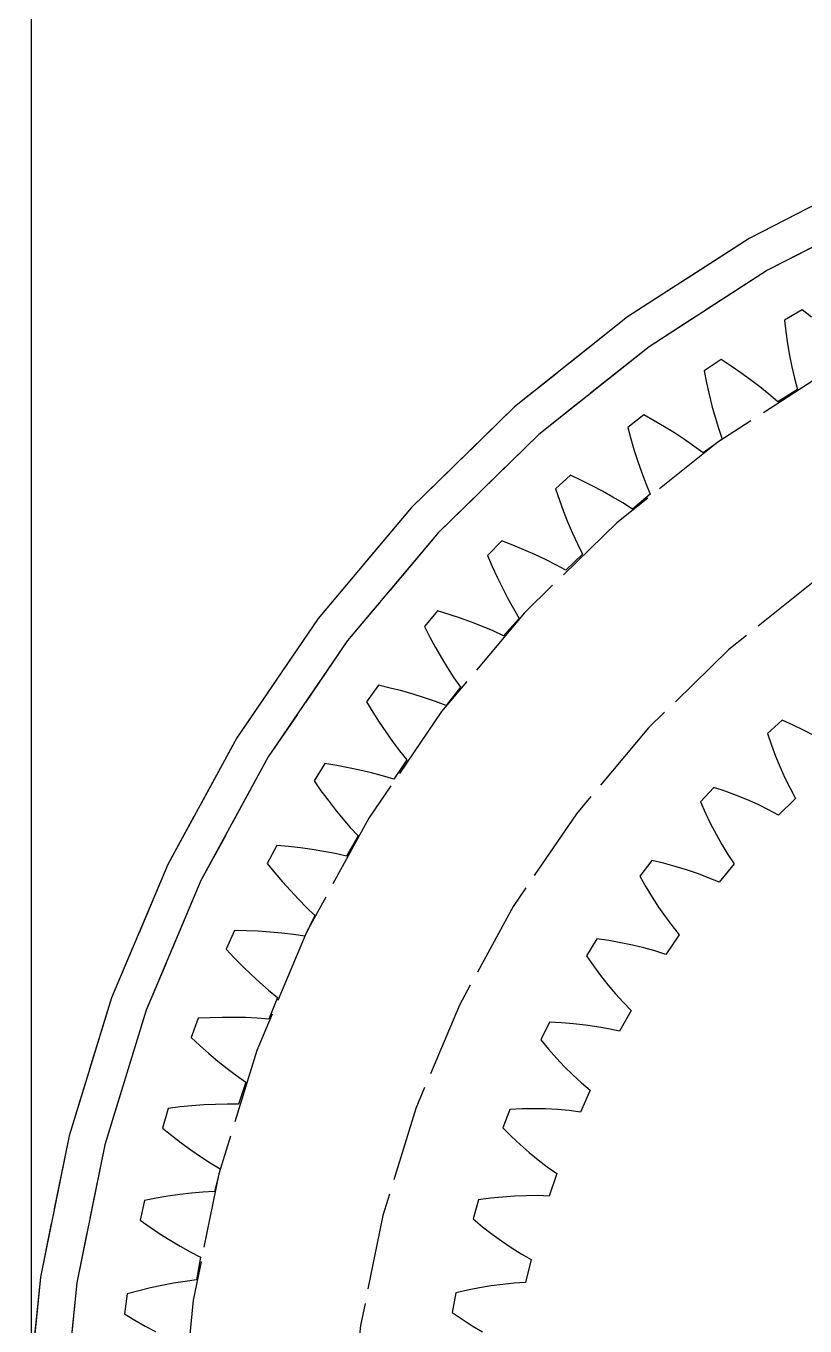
# Model space of a CAD drawing. Header units: millimetres. Extents: x -9 to 221, y -53 to 198.
# Drawn here: x 0.66 to 13.89, y 150.54 to 172.64 of the extents above; entities that cross this region are included whole.
import ezdxf

# ---------------------------------------------------------------- set-up
doc = ezdxf.new("R2010")
doc.units = ezdxf.units.MM
doc.linetypes.add('DASHED', pattern=[1.524, 1.27, -0.254])
doc.layers.add('HIDDEN', color=8, linetype='DASHED')
doc.layers.add('VISIBLE', color=7, linetype='CONTINUOUS')

msp = doc.modelspace()

# ---------------------------------------------------------------- linework, layer by layer
at = {"layer": 'HIDDEN'}
for points in [[(0.75, 83.6), (0.75, 189.1)], [(15.12206, 170.14583), (12.9375, 169.02588), (10.87531, 167.69397), (8.95599, 166.16336), (7.1986, 164.44925), (5.62061, 162.56868), (4.23771, 160.54034), (3.06364, 158.38439), (2.11007, 156.12225), (1.38647, 153.7764), (0.90004, 151.37017), (0.65561, 148.92745), (0.65561, 146.47255), (0.90004, 144.02983), (1.38647, 141.6236), (2.11007, 139.27775), (3.06364, 137.01561), (4.23771, 134.85966), (5.62061, 132.83132), (7.1986, 130.95075), (8.95599, 129.23664), (10.87531, 127.70603), (12.9375, 126.37412), (15.12206, 125.25417)], [(15.37911, 169.57614), (13.25, 168.48461), (11.24015, 167.18651), (9.36954, 165.69475), (7.65676, 164.02415), (6.11882, 162.19131), (4.77102, 160.21444), (3.62675, 158.11321), (2.69738, 155.90848), (1.99215, 153.62218), (1.51806, 151.27701), (1.27983, 148.8963), (1.27983, 146.5037), (1.51806, 144.12299), (1.99215, 141.77782), (2.69738, 139.49152), (3.62675, 137.28679), (4.77102, 135.18556), (6.11882, 133.20869), (7.65676, 131.37585), (9.36954, 129.70525), (11.24015, 128.21349), (13.25, 126.91539), (15.37911, 125.82386)], [(15.37911, 169.57614), (13.25, 168.48461), (11.24015, 167.18651), (9.36954, 165.69475), (7.65676, 164.02415), (6.11882, 162.19131), (4.77102, 160.21444), (3.62675, 158.11321), (2.69738, 155.90848), (1.99215, 153.62218), (1.51806, 151.27701), (1.27983, 148.8963), (1.27983, 146.5037), (1.51806, 144.12299), (1.99215, 141.77782), (2.69738, 139.49152), (3.62675, 137.28679), (4.77102, 135.18556), (6.11882, 133.20869), (7.65676, 131.37585), (9.36954, 129.70525), (11.24015, 128.21349), (13.25, 126.91539), (15.37911, 125.82386)], [(15.37911, 169.57614), (13.25, 168.48461), (11.24015, 167.18651), (9.36954, 165.69475), (7.65676, 164.02415), (6.11882, 162.19131), (4.77102, 160.21444), (3.62675, 158.11321), (2.69738, 155.90848), (1.99215, 153.62218), (1.51806, 151.27701), (1.27983, 148.8963), (1.27983, 146.5037), (1.51806, 144.12299), (1.99215, 141.77782), (2.69738, 139.49152), (3.62675, 137.28679), (4.77102, 135.18556), (6.11882, 133.20869), (7.65676, 131.37585), (9.36954, 129.70525), (11.24015, 128.21349), (13.25, 126.91539), (15.37911, 125.82386)], [(13.8377, 167.81281), (13.53795, 167.63975)], [(13.8377, 167.81281), (13.53795, 167.63975)], [(14.00044, 167.68941), (13.8377, 167.81281)], [(14.00044, 167.68941), (13.8377, 167.81281)], [(13.53795, 167.63975), (13.56344, 167.4371)], [(13.53795, 167.63975), (13.56344, 167.4371)], [(13.56344, 167.4371), (13.59332, 167.23674)], [(13.56344, 167.4371), (13.59332, 167.23674)], [(13.59332, 167.23674), (13.62772, 167.0388)], [(13.59332, 167.23674), (13.62772, 167.0388)], [(13.62772, 167.0388), (13.66682, 166.84342)], [(13.62772, 167.0388), (13.66682, 166.84342)], [(12.4625, 166.96773), (12.17556, 166.77418)], [(12.4625, 166.96773), (12.17556, 166.77418)], [(12.63346, 166.85598), (12.4625, 166.96773)], [(12.63346, 166.85598), (12.4625, 166.96773)], [(12.80044, 166.7413), (12.63346, 166.85598)], [(12.80044, 166.7413), (12.63346, 166.85598)], [(13.66682, 166.84342), (13.71083, 166.6508)], [(13.66682, 166.84342), (13.71083, 166.6508)], [(14.25, 166.75256), (12.40764, 165.56264), (10.69291, 164.19519), (9.12286, 162.6638), (7.71308, 160.9837), (6.4776, 159.17157), (5.42868, 157.24544), (4.57676, 155.22444), (3.9303, 153.12866), (3.49572, 150.97893), (3.27735, 148.79661), (3.27735, 146.60339), (3.49572, 144.42107), (3.9303, 142.27134), (4.57676, 140.17556), (5.42868, 138.15456), (6.4776, 136.22843), (7.71308, 134.4163), (9.12286, 132.7362), (10.69291, 131.20481), (12.40764, 129.83736), (14.25, 128.64744)], [(14.25, 166.75256), (12.40764, 165.56264), (10.69291, 164.19519), (9.12286, 162.6638), (7.71308, 160.9837), (6.4776, 159.17157), (5.42868, 157.24544), (4.57676, 155.22444), (3.9303, 153.12866), (3.49572, 150.97893), (3.27735, 148.79661), (3.27735, 146.60339), (3.49572, 144.42107), (3.9303, 142.27134), (4.57676, 140.17556), (5.42868, 138.15456), (6.4776, 136.22843), (7.71308, 134.4163), (9.12286, 132.7362), (10.69291, 131.20481), (12.40764, 129.83736), (14.25, 128.64744)], [(12.17556, 166.77418), (12.21512, 166.57381)], [(12.17556, 166.77418), (12.21512, 166.57381)], [(12.96328, 166.62361), (12.80044, 166.7413)], [(12.96328, 166.62361), (12.80044, 166.7413)], [(13.12174, 166.50282), (12.96328, 166.62361)], [(13.12174, 166.50282), (12.96328, 166.62361)], [(13.71083, 166.6508), (13.76005, 166.46116)], [(13.71083, 166.6508), (13.76005, 166.46116)], [(12.21512, 166.57381), (12.2589, 166.37602)], [(12.21512, 166.57381), (12.2589, 166.37602)], [(12.2589, 166.37602), (12.30703, 166.18096)], [(12.2589, 166.37602), (12.30703, 166.18096)], [(13.27558, 166.37882), (13.12174, 166.50282)], [(13.27558, 166.37882), (13.12174, 166.50282)], [(13.42445, 166.25145), (13.27558, 166.37882)], [(13.42445, 166.25145), (13.27558, 166.37882)], [(13.76005, 166.46116), (13.42445, 166.25145)], [(13.76005, 166.46116), (13.42445, 166.25145)], [(12.30703, 166.18096), (12.35966, 165.98878)], [(12.30703, 166.18096), (12.35966, 165.98878)], [(11.1496, 166.02878), (10.87686, 165.81569)], [(11.1496, 166.02878), (10.87686, 165.81569)], [(11.32794, 165.92924), (11.1496, 166.02878)], [(11.32794, 165.92924), (11.1496, 166.02878)], [(12.35966, 165.98878), (12.417, 165.7997)], [(12.35966, 165.98878), (12.417, 165.7997)], [(10.87686, 165.81569), (10.9303, 165.61857)], [(10.87686, 165.81569), (10.9303, 165.61857)], [(11.50252, 165.82648), (11.32794, 165.92924)], [(11.50252, 165.82648), (11.32794, 165.92924)], [(11.67316, 165.72043), (11.50252, 165.82648)], [(11.67316, 165.72043), (11.50252, 165.82648)], [(11.83967, 165.61099), (11.67316, 165.72043)], [(11.83967, 165.61099), (11.67316, 165.72043)], [(12.417, 165.7997), (12.47932, 165.61396)], [(12.417, 165.7997), (12.47932, 165.61396)], [(10.9303, 165.61857), (10.98777, 165.42432)], [(10.9303, 165.61857), (10.98777, 165.42432)], [(12.00178, 165.49803), (11.83967, 165.61099)], [(12.00178, 165.49803), (11.83967, 165.61099)], [(12.15917, 165.38135), (12.00178, 165.49803)], [(12.15917, 165.38135), (12.00178, 165.49803)], [(12.47932, 165.61396), (12.15917, 165.38135)], [(12.47932, 165.61396), (12.15917, 165.38135)], [(10.98777, 165.42432), (11.04939, 165.23308)], [(10.98777, 165.42432), (11.04939, 165.23308)], [(11.04939, 165.23308), (11.11529, 165.04505)], [(11.04939, 165.23308), (11.11529, 165.04505)], [(9.90539, 165.00054), (9.64818, 164.76895)], [(9.90539, 165.00054), (9.64818, 164.76895)], [(10.09024, 164.91368), (9.90539, 165.00054)], [(10.09024, 164.91368), (9.90539, 165.00054)], [(10.27157, 164.82335), (10.09024, 164.91368)], [(10.27157, 164.82335), (10.09024, 164.91368)], [(11.11529, 165.04505), (11.18569, 164.86043)], [(11.11529, 165.04505), (11.18569, 164.86043)], [(11.18569, 164.86043), (11.26082, 164.67948)], [(11.18569, 164.86043), (11.26082, 164.67948)], [(9.64818, 164.76895), (9.71525, 164.57603)], [(9.64818, 164.76895), (9.71525, 164.57603)], [(10.44919, 164.72946), (10.27157, 164.82335)], [(10.44919, 164.72946), (10.27157, 164.82335)], [(10.62293, 164.6319), (10.44919, 164.72946)], [(10.62293, 164.6319), (10.44919, 164.72946)], [(10.79252, 164.53052), (10.62293, 164.6319)], [(10.79252, 164.53052), (10.62293, 164.6319)], [(11.26082, 164.67948), (10.95767, 164.42511)], [(11.26082, 164.67948), (10.95767, 164.42511)], [(9.71525, 164.57603), (9.78613, 164.38626)], [(9.71525, 164.57603), (9.78613, 164.38626)], [(9.78613, 164.38626), (9.86093, 164.19979)], [(9.78613, 164.38626), (9.86093, 164.19979)], [(10.95767, 164.42511), (10.79252, 164.53052)], [(10.95767, 164.42511), (10.79252, 164.53052)], [(9.86093, 164.19979), (9.9398, 164.01681)], [(9.86093, 164.19979), (9.9398, 164.01681)], [(9.9398, 164.01681), (10.02289, 163.83755)], [(9.9398, 164.01681), (10.02289, 163.83755)], [(8.73595, 163.88801), (8.49552, 163.63904)], [(8.73595, 163.88801), (8.49552, 163.63904)], [(8.92641, 163.81425), (8.73595, 163.88801)], [(8.92641, 163.81425), (8.73595, 163.88801)], [(9.11359, 163.73679), (8.92641, 163.81425)], [(9.11359, 163.73679), (8.92641, 163.81425)], [(9.29733, 163.65553), (9.11359, 163.73679)], [(9.29733, 163.65553), (9.11359, 163.73679)], [(10.02289, 163.83755), (10.11047, 163.66228)], [(10.02289, 163.83755), (10.11047, 163.66228)], [(8.49552, 163.63904), (8.57588, 163.45127)], [(8.49552, 163.63904), (8.57588, 163.45127)], [(9.47745, 163.57033), (9.29733, 163.65553)], [(9.47745, 163.57033), (9.29733, 163.65553)], [(9.6537, 163.48102), (9.47745, 163.57033)], [(9.6537, 163.48102), (9.47745, 163.57033)], [(10.11047, 163.66228), (9.8258, 163.38739)], [(10.11047, 163.66228), (9.8258, 163.38739)], [(8.57588, 163.45127), (8.65982, 163.26691)], [(8.57588, 163.45127), (8.65982, 163.26691)], [(9.8258, 163.38739), (9.6537, 163.48102)], [(9.8258, 163.38739), (9.6537, 163.48102)], [(14.0859, 163.22831), (12.59526, 162.03957), (11.23038, 160.7083), (10.00484, 159.24776), (8.93081, 157.67245), (8.01897, 155.99803), (7.27838, 154.24114), (6.7164, 152.41924), (6.33861, 150.55043), (6.14877, 148.6533), (6.14877, 146.7467), (6.33861, 144.84957), (6.7164, 142.98076), (7.27838, 141.15886), (8.01897, 139.40197), (8.93081, 137.72755), (10.00484, 136.15224), (11.23038, 134.6917), (12.59526, 133.36043), (14.0859, 132.17169)], [(14.0859, 163.22831), (12.59526, 162.03957), (11.23038, 160.7083), (10.00484, 159.24776), (8.93081, 157.67245), (8.01897, 155.99803), (7.27838, 154.24114), (6.7164, 152.41924), (6.33861, 150.55043), (6.14877, 148.6533), (6.14877, 146.7467), (6.33861, 144.84957), (6.7164, 142.98076), (7.27838, 141.15886), (8.01897, 139.40197), (8.93081, 137.72755), (10.00484, 136.15224), (11.23038, 134.6917), (12.59526, 133.36043), (14.0859, 132.17169)], [(8.65982, 163.26691), (8.74745, 163.08611)], [(8.65982, 163.26691), (8.74745, 163.08611)], [(8.74745, 163.08611), (8.83889, 162.90908)], [(8.74745, 163.08611), (8.83889, 162.90908)], [(8.83889, 162.90908), (8.93429, 162.73605)], [(8.83889, 162.90908), (8.93429, 162.73605)], [(7.64696, 162.69662), (7.42448, 162.43148)], [(7.64696, 162.69662), (7.42448, 162.43148)], [(7.8421, 162.63632), (7.64696, 162.69662)], [(7.8421, 162.63632), (7.64696, 162.69662)], [(8.03422, 162.57211), (7.8421, 162.63632)], [(8.03422, 162.57211), (7.8421, 162.63632)], [(8.93429, 162.73605), (9.03387, 162.56732)], [(8.93429, 162.73605), (9.03387, 162.56732)], [(7.42448, 162.43148), (7.51774, 162.24977)], [(7.42448, 162.43148), (7.51774, 162.24977)], [(8.22319, 162.50386), (8.03422, 162.57211)], [(8.22319, 162.50386), (8.03422, 162.57211)], [(8.40881, 162.43143), (8.22319, 162.50386)], [(8.40881, 162.43143), (8.22319, 162.50386)], [(8.59087, 162.35464), (8.40881, 162.43143)], [(8.59087, 162.35464), (8.40881, 162.43143)], [(9.03387, 162.56732), (8.76908, 162.27324)], [(9.03387, 162.56732), (8.76908, 162.27324)], [(7.51774, 162.24977), (7.61434, 162.07171)], [(7.51774, 162.24977), (7.61434, 162.07171)], [(8.76908, 162.27324), (8.59087, 162.35464)], [(8.76908, 162.27324), (8.59087, 162.35464)], [(7.61434, 162.07171), (7.71437, 161.89747)], [(7.61434, 162.07171), (7.71437, 161.89747)], [(7.71437, 161.89747), (7.81793, 161.72725)], [(7.71437, 161.89747), (7.81793, 161.72725)], [(7.81793, 161.72725), (7.92517, 161.56129)], [(7.81793, 161.72725), (7.92517, 161.56129)], [(7.92517, 161.56129), (8.03628, 161.39992)], [(7.92517, 161.56129), (8.03628, 161.39992)], [(6.64373, 161.43216), (6.44029, 161.15215)], [(6.64373, 161.43216), (6.44029, 161.15215)], [(6.84259, 161.38563), (6.64373, 161.43216)], [(6.84259, 161.38563), (6.64373, 161.43216)], [(7.03874, 161.33497), (6.84259, 161.38563)], [(7.03874, 161.33497), (6.84259, 161.38563)], [(7.232, 161.28007), (7.03874, 161.33497)], [(7.232, 161.28007), (7.03874, 161.33497)], [(8.03628, 161.39992), (7.79265, 161.08809)], [(8.03628, 161.39992), (7.79265, 161.08809)], [(6.44029, 161.15215), (6.546, 160.97739)], [(6.44029, 161.15215), (6.546, 160.97739)], [(7.42222, 161.22076), (7.232, 161.28007)], [(7.42222, 161.22076), (7.232, 161.28007)], [(7.60919, 161.15686), (7.42222, 161.22076)], [(7.60919, 161.15686), (7.42222, 161.22076)], [(7.79265, 161.08809), (7.60919, 161.15686)], [(7.79265, 161.08809), (7.60919, 161.15686)], [(6.546, 160.97739), (6.65478, 160.8065)], [(6.546, 160.97739), (6.65478, 160.8065)], [(6.65478, 160.8065), (6.76672, 160.63966)], [(6.65478, 160.8065), (6.76672, 160.63966)], [(6.76672, 160.63966), (6.88191, 160.47708)], [(6.76672, 160.63966), (6.88191, 160.47708)], [(13.5008, 160.83762), (13.25251, 160.61126)], [(13.5008, 160.83762), (13.25251, 160.61126)], [(13.68876, 160.75389), (13.5008, 160.83762)], [(13.68876, 160.75389), (13.5008, 160.83762)], [(13.8722, 160.66565), (13.68876, 160.75389)], [(13.8722, 160.66565), (13.68876, 160.75389)], [(14.05085, 160.57276), (13.8722, 160.66565)], [(14.05085, 160.57276), (13.8722, 160.66565)], [(6.88191, 160.47708), (7.00046, 160.31901)], [(6.88191, 160.47708), (7.00046, 160.31901)], [(13.25251, 160.61126), (13.31853, 160.41638)], [(13.25251, 160.61126), (13.31853, 160.41638)], [(13.31853, 160.41638), (13.38946, 160.22558)], [(13.31853, 160.41638), (13.38946, 160.22558)], [(7.00046, 160.31901), (7.12256, 160.16578)], [(7.00046, 160.31901), (7.12256, 160.16578)], [(13.38946, 160.22558), (13.46548, 160.03912)], [(13.38946, 160.22558), (13.46548, 160.03912)], [(5.73114, 160.1008), (5.54773, 159.80728)], [(5.73114, 160.1008), (5.54773, 159.80728)], [(5.93277, 160.06825), (5.73114, 160.1008)], [(5.93277, 160.06825), (5.73114, 160.1008)], [(6.13197, 160.0314), (5.93277, 160.06825)], [(6.13197, 160.0314), (5.93277, 160.06825)], [(6.3286, 159.99011), (6.13197, 160.0314)], [(6.3286, 159.99011), (6.13197, 160.0314)], [(6.52249, 159.94422), (6.3286, 159.99011)], [(6.52249, 159.94422), (6.3286, 159.99011)], [(7.12256, 160.16578), (6.90127, 159.83771)], [(7.12256, 160.16578), (6.90127, 159.83771)], [(13.46548, 160.03912), (13.54679, 159.85732)], [(13.46548, 160.03912), (13.54679, 159.85732)], [(5.54773, 159.80728), (5.66537, 159.64032)], [(5.54773, 159.80728), (5.66537, 159.64032)], [(6.71346, 159.89352), (6.52249, 159.94422)], [(6.71346, 159.89352), (6.52249, 159.94422)], [(6.90127, 159.83771), (6.71346, 159.89352)], [(6.90127, 159.83771), (6.71346, 159.89352)], [(13.54679, 159.85732), (13.63371, 159.68058)], [(13.54679, 159.85732), (13.63371, 159.68058)], [(5.66537, 159.64032), (5.78582, 159.47744)], [(5.66537, 159.64032), (5.78582, 159.47744)], [(12.33874, 159.69749), (12.11238, 159.4492)], [(12.33874, 159.69749), (12.11238, 159.4492)], [(12.53362, 159.63147), (12.33874, 159.69749)], [(12.53362, 159.63147), (12.33874, 159.69749)], [(12.72442, 159.56054), (12.53362, 159.63147)], [(12.72442, 159.56054), (12.53362, 159.63147)], [(12.91088, 159.48452), (12.72442, 159.56054)], [(12.91088, 159.48452), (12.72442, 159.56054)], [(13.63371, 159.68058), (13.7267, 159.50947)], [(13.63371, 159.68058), (13.7267, 159.50947)], [(5.78582, 159.47744), (5.90912, 159.31881)], [(5.78582, 159.47744), (5.90912, 159.31881)], [(5.90912, 159.31881), (6.03537, 159.16466)], [(5.90912, 159.31881), (6.03537, 159.16466)], [(12.11238, 159.4492), (12.19611, 159.26124)], [(12.11238, 159.4492), (12.19611, 159.26124)], [(13.09268, 159.40321), (12.91088, 159.48452)], [(13.09268, 159.40321), (12.91088, 159.48452)], [(13.26942, 159.31629), (13.09268, 159.40321)], [(13.26942, 159.31629), (13.09268, 159.40321)], [(13.44053, 159.2233), (13.26942, 159.31629)], [(13.44053, 159.2233), (13.26942, 159.31629)], [(13.7267, 159.50947), (13.44053, 159.2233)], [(13.7267, 159.50947), (13.44053, 159.2233)], [(6.03537, 159.16466), (6.16466, 159.01525)], [(6.03537, 159.16466), (6.16466, 159.01525)], [(12.19611, 159.26124), (12.28435, 159.0778)], [(12.19611, 159.26124), (12.28435, 159.0778)], [(6.29714, 158.87091), (6.09928, 158.5282)], [(6.29714, 158.87091), (6.09928, 158.5282)], [(6.16466, 159.01525), (6.29714, 158.87091)], [(6.16466, 159.01525), (6.29714, 158.87091)], [(12.28435, 159.0778), (12.37724, 158.89915)], [(12.28435, 159.0778), (12.37724, 158.89915)], [(12.37724, 158.89915), (12.47497, 158.72562)], [(12.37724, 158.89915), (12.47497, 158.72562)], [(4.91365, 158.70903), (4.75116, 158.40343)], [(4.91365, 158.70903), (4.75116, 158.40343)], [(5.11706, 158.69062), (4.91365, 158.70903)], [(5.11706, 158.69062), (4.91365, 158.70903)], [(5.31835, 158.66776), (5.11706, 158.69062)], [(5.31835, 158.66776), (5.11706, 158.69062)], [(5.51737, 158.64028), (5.31835, 158.66776)], [(5.51737, 158.64028), (5.31835, 158.66776)], [(5.714, 158.60803), (5.51737, 158.64028)], [(5.714, 158.60803), (5.51737, 158.64028)], [(12.47497, 158.72562), (12.57783, 158.55766)], [(12.47497, 158.72562), (12.57783, 158.55766)], [(5.90804, 158.57077), (5.714, 158.60803)], [(5.90804, 158.57077), (5.714, 158.60803)], [(6.09928, 158.5282), (5.90804, 158.57077)], [(6.09928, 158.5282), (5.90804, 158.57077)], [(11.28682, 158.45501), (11.08435, 158.18689)], [(11.28682, 158.45501), (11.08435, 158.18689)], [(11.48697, 158.40725), (11.28682, 158.45501)], [(11.48697, 158.40725), (11.28682, 158.45501)], [(12.57783, 158.55766), (12.68622, 158.39586)], [(12.57783, 158.55766), (12.68622, 158.39586)], [(4.75116, 158.40343), (4.88017, 158.24508)], [(4.75116, 158.40343), (4.88017, 158.24508)], [(4.88017, 158.24508), (5.01168, 158.091)], [(4.88017, 158.24508), (5.01168, 158.091)], [(11.6835, 158.35423), (11.48697, 158.40725)], [(11.6835, 158.35423), (11.48697, 158.40725)], [(11.87618, 158.29574), (11.6835, 158.35423)], [(11.87618, 158.29574), (11.6835, 158.35423)], [(12.06471, 158.23155), (11.87618, 158.29574)], [(12.06471, 158.23155), (11.87618, 158.29574)], [(12.24871, 158.16131), (12.06471, 158.23155)], [(12.24871, 158.16131), (12.06471, 158.23155)], [(12.68622, 158.39586), (12.42767, 158.0845)], [(12.68622, 158.39586), (12.42767, 158.0845)], [(5.01168, 158.091), (5.14575, 157.94136)], [(5.01168, 158.091), (5.14575, 157.94136)], [(11.08435, 158.18689), (11.18505, 158.00746)], [(11.08435, 158.18689), (11.18505, 158.00746)], [(11.18505, 158.00746), (11.28984, 157.83294)], [(11.18505, 158.00746), (11.28984, 157.83294)], [(12.42767, 158.0845), (12.24871, 158.16131)], [(12.42767, 158.0845), (12.24871, 158.16131)], [(5.14575, 157.94136), (5.28244, 157.79639)], [(5.14575, 157.94136), (5.28244, 157.79639)], [(5.28244, 157.79639), (5.42184, 157.65636)], [(5.28244, 157.79639), (5.42184, 157.65636)], [(11.28984, 157.83294), (11.39882, 157.66362)], [(11.28984, 157.83294), (11.39882, 157.66362)], [(5.42184, 157.65636), (5.56407, 157.52161)], [(5.42184, 157.65636), (5.56407, 157.52161)], [(11.39882, 157.66362), (11.51215, 157.49986)], [(11.39882, 157.66362), (11.51215, 157.49986)], [(5.56407, 157.52161), (5.39059, 157.16594)], [(5.56407, 157.52161), (5.39059, 157.16594)], [(11.51215, 157.49986), (11.63007, 157.3421)], [(11.51215, 157.49986), (11.63007, 157.3421)], [(11.63007, 157.3421), (11.75292, 157.19099)], [(11.63007, 157.3421), (11.75292, 157.19099)], [(4.19524, 157.26362), (4.05446, 156.94743)], [(4.19524, 157.26362), (4.05446, 156.94743)], [(4.39944, 157.25945), (4.19524, 157.26362)], [(4.39944, 157.25945), (4.19524, 157.26362)], [(4.60183, 157.25068), (4.39944, 157.25945)], [(4.60183, 157.25068), (4.39944, 157.25945)], [(4.80228, 157.23716), (4.60183, 157.25068)], [(4.80228, 157.23716), (4.60183, 157.25068)], [(5.00068, 157.2187), (4.80228, 157.23716)], [(5.00068, 157.2187), (4.80228, 157.23716)], [(5.19685, 157.19506), (5.00068, 157.2187)], [(5.19685, 157.19506), (5.00068, 157.2187)], [(5.39059, 157.16594), (5.19685, 157.19506)], [(5.39059, 157.16594), (5.19685, 157.19506)], [(10.35404, 157.12078), (10.17717, 156.83511)], [(10.35404, 157.12078), (10.17717, 156.83511)], [(10.55774, 157.09169), (10.35404, 157.12078)], [(10.55774, 157.09169), (10.35404, 157.12078)], [(11.75292, 157.19099), (11.52421, 156.85711)], [(11.75292, 157.19099), (11.52421, 156.85711)], [(4.05446, 156.94743), (4.1942, 156.79847)], [(4.05446, 156.94743), (4.1942, 156.79847)], [(10.75832, 157.05702), (10.55774, 157.09169)], [(10.75832, 157.05702), (10.55774, 157.09169)], [(10.95557, 157.01656), (10.75832, 157.05702)], [(10.95557, 157.01656), (10.75832, 157.05702)], [(11.14922, 156.97004), (10.95557, 157.01656)], [(11.14922, 156.97004), (10.95557, 157.01656)], [(11.33892, 156.91708), (11.14922, 156.97004)], [(11.33892, 156.91708), (11.14922, 156.97004)], [(11.52421, 156.85711), (11.33892, 156.91708)], [(11.52421, 156.85711), (11.33892, 156.91708)], [(4.1942, 156.79847), (4.33614, 156.65393)], [(4.1942, 156.79847), (4.33614, 156.65393)], [(4.33614, 156.65393), (4.48032, 156.51401)], [(4.33614, 156.65393), (4.48032, 156.51401)], [(10.17717, 156.83511), (10.294, 156.66574)], [(10.17717, 156.83511), (10.294, 156.66574)], [(10.294, 156.66574), (10.41445, 156.50164)], [(10.294, 156.66574), (10.41445, 156.50164)], [(4.48032, 156.51401), (4.62679, 156.37893)], [(4.48032, 156.51401), (4.62679, 156.37893)], [(10.41445, 156.50164), (10.53858, 156.3431)], [(10.41445, 156.50164), (10.53858, 156.3431)], [(4.62679, 156.37893), (4.77562, 156.24896)], [(4.62679, 156.37893), (4.77562, 156.24896)], [(4.77562, 156.24896), (4.9269, 156.12447)], [(4.77562, 156.24896), (4.9269, 156.12447)], [(10.53858, 156.3431), (10.66654, 156.19049)], [(10.53858, 156.3431), (10.66654, 156.19049)], [(4.9269, 156.12447), (4.77866, 155.75755)], [(4.9269, 156.12447), (4.77866, 155.75755)], [(10.66654, 156.19049), (10.79851, 156.04428)], [(10.66654, 156.19049), (10.79851, 156.04428)], [(10.79851, 156.04428), (10.93478, 155.90515)], [(10.79851, 156.04428), (10.93478, 155.90515)], [(3.57941, 155.77161), (3.46103, 155.44637)], [(3.57941, 155.77161), (3.46103, 155.44637)], [(3.7834, 155.7817), (3.57941, 155.77161)], [(3.7834, 155.7817), (3.57941, 155.77161)], [(3.9859, 155.78707), (3.7834, 155.7817)], [(3.9859, 155.78707), (3.7834, 155.7817)], [(4.18682, 155.78756), (3.9859, 155.78707)], [(4.18682, 155.78756), (3.9859, 155.78707)], [(4.38601, 155.78299), (4.18682, 155.78756)], [(4.38601, 155.78299), (4.18682, 155.78756)], [(4.58335, 155.77309), (4.38601, 155.78299)], [(4.58335, 155.77309), (4.38601, 155.78299)], [(4.77866, 155.75755), (4.58335, 155.77309)], [(4.77866, 155.75755), (4.58335, 155.77309)], [(10.93478, 155.90515), (10.73785, 155.55159)], [(10.93478, 155.90515), (10.73785, 155.55159)], [(9.54834, 155.70616), (9.39858, 155.4054)], [(9.54834, 155.70616), (9.39858, 155.4054)], [(9.75385, 155.69599), (9.54834, 155.70616)], [(9.75385, 155.69599), (9.54834, 155.70616)], [(9.95678, 155.67998), (9.75385, 155.69599)], [(9.95678, 155.67998), (9.75385, 155.69599)], [(10.15693, 155.6579), (9.95678, 155.67998)], [(10.15693, 155.6579), (9.95678, 155.67998)], [(10.35404, 155.62944), (10.15693, 155.6579)], [(10.35404, 155.62944), (10.15693, 155.6579)], [(10.54782, 155.59421), (10.35404, 155.62944)], [(10.54782, 155.59421), (10.35404, 155.62944)], [(10.73785, 155.55159), (10.54782, 155.59421)], [(10.73785, 155.55159), (10.54782, 155.59421)], [(3.46103, 155.44637), (3.61081, 155.30753)], [(3.46103, 155.44637), (3.61081, 155.30753)], [(9.39858, 155.4054), (9.53055, 155.24753)], [(9.39858, 155.4054), (9.53055, 155.24753)], [(3.61081, 155.30753), (3.76249, 155.17324)], [(3.61081, 155.30753), (3.76249, 155.17324)], [(3.76249, 155.17324), (3.91608, 155.04372)], [(3.76249, 155.17324), (3.91608, 155.04372)], [(9.53055, 155.24753), (9.66562, 155.09524)], [(9.53055, 155.24753), (9.66562, 155.09524)], [(3.91608, 155.04372), (4.07161, 154.91918)], [(3.91608, 155.04372), (4.07161, 154.91918)], [(4.07161, 154.91918), (4.22914, 154.79992)], [(4.07161, 154.91918), (4.22914, 154.79992)], [(9.66562, 155.09524), (9.80385, 154.94883)], [(9.66562, 155.09524), (9.80385, 154.94883)], [(9.80385, 154.94883), (9.94535, 154.80867)], [(9.80385, 154.94883), (9.94535, 154.80867)], [(4.22914, 154.79992), (4.38875, 154.68628)], [(4.22914, 154.79992), (4.38875, 154.68628)], [(4.38875, 154.68628), (4.26646, 154.30992)], [(4.38875, 154.68628), (4.26646, 154.30992)], [(9.94535, 154.80867), (10.09024, 154.67527)], [(9.94535, 154.80867), (10.09024, 154.67527)], [(10.09024, 154.67527), (10.23877, 154.54931)], [(10.09024, 154.67527), (10.23877, 154.54931)], [(10.23877, 154.54931), (10.0753, 154.17908)], [(10.23877, 154.54931), (10.0753, 154.17908)], [(3.06915, 154.24029), (2.97374, 153.90758)], [(3.06915, 154.24029), (2.97374, 153.90758)], [(3.27194, 154.26458), (3.06915, 154.24029)], [(3.27194, 154.26458), (3.06915, 154.24029)], [(3.47358, 154.28406), (3.27194, 154.26458)], [(3.47358, 154.28406), (3.27194, 154.26458)], [(3.67396, 154.29857), (3.47358, 154.28406)], [(3.67396, 154.29857), (3.47358, 154.28406)], [(3.873, 154.3079), (3.67396, 154.29857)], [(3.873, 154.3079), (3.67396, 154.29857)], [(4.07055, 154.3118), (3.873, 154.3079)], [(4.07055, 154.3118), (3.873, 154.3079)], [(4.26646, 154.30992), (4.07055, 154.3118)], [(4.26646, 154.30992), (4.07055, 154.3118)], [(8.87661, 154.22324), (8.75524, 153.90995)], [(8.87661, 154.22324), (8.75524, 153.90995)], [(9.08218, 154.23208), (8.87661, 154.22324)], [(9.08218, 154.23208), (8.87661, 154.22324)], [(9.28572, 154.23486), (9.08218, 154.23208)], [(9.28572, 154.23486), (9.08218, 154.23208)], [(9.48705, 154.23134), (9.28572, 154.23486)], [(9.48705, 154.23134), (9.28572, 154.23486)], [(9.68595, 154.22119), (9.48705, 154.23134)], [(9.68595, 154.22119), (9.48705, 154.23134)], [(9.88215, 154.20399), (9.68595, 154.22119)], [(9.88215, 154.20399), (9.68595, 154.22119)], [(10.0753, 154.17908), (9.88215, 154.20399)], [(10.0753, 154.17908), (9.88215, 154.20399)], [(2.97374, 153.90758), (3.13285, 153.77952)], [(2.97374, 153.90758), (3.13285, 153.77952)], [(3.13285, 153.77952), (3.29352, 153.65615)], [(3.13285, 153.77952), (3.29352, 153.65615)], [(8.75524, 153.90995), (8.9012, 153.76492)], [(8.75524, 153.90995), (8.9012, 153.76492)], [(3.29352, 153.65615), (3.45578, 153.53765)], [(3.29352, 153.65615), (3.45578, 153.53765)], [(8.9012, 153.76492), (9.04975, 153.62575)], [(8.9012, 153.76492), (9.04975, 153.62575)], [(9.04975, 153.62575), (9.20091, 153.49272)], [(9.04975, 153.62575), (9.20091, 153.49272)], [(3.45578, 153.53765), (3.61962, 153.42427)], [(3.45578, 153.53765), (3.61962, 153.42427)], [(3.61962, 153.42427), (3.78509, 153.31628)], [(3.61962, 153.42427), (3.78509, 153.31628)], [(9.20091, 153.49272), (9.35473, 153.36622)], [(9.20091, 153.49272), (9.35473, 153.36622)], [(9.35473, 153.36622), (9.51131, 153.24675)], [(9.35473, 153.36622), (9.51131, 153.24675)], [(3.78509, 153.31628), (3.95223, 153.21405)], [(3.78509, 153.31628), (3.95223, 153.21405)], [(3.95223, 153.21405), (3.85649, 152.83008)], [(3.95223, 153.21405), (3.85649, 152.83008)], [(9.51131, 153.24675), (9.67083, 153.13503)], [(9.51131, 153.24675), (9.67083, 153.13503)], [(9.67083, 153.13503), (9.54222, 152.7513)], [(9.67083, 153.13503), (9.54222, 152.7513)], [(2.66695, 152.6771), (2.59499, 152.33855)], [(2.66695, 152.6771), (2.59499, 152.33855)], [(2.86755, 152.71547), (2.66695, 152.6771)], [(2.86755, 152.71547), (2.66695, 152.6771)], [(3.06734, 152.74897), (2.86755, 152.71547)], [(3.06734, 152.74897), (2.86755, 152.71547)], [(3.26623, 152.77743), (3.06734, 152.74897)], [(3.26623, 152.77743), (3.06734, 152.74897)], [(3.46413, 152.80062), (3.26623, 152.77743)], [(3.46413, 152.80062), (3.26623, 152.77743)], [(3.66092, 152.81829), (3.46413, 152.80062)], [(3.66092, 152.81829), (3.46413, 152.80062)], [(3.85649, 152.83008), (3.66092, 152.81829)], [(3.85649, 152.83008), (3.66092, 152.81829)], [(8.34457, 152.68467), (8.25262, 152.36151)], [(8.34457, 152.68467), (8.25262, 152.36151)], [(8.54845, 152.71244), (8.34457, 152.68467)], [(8.54845, 152.71244), (8.34457, 152.68467)], [(8.75086, 152.73398), (8.54845, 152.71244)], [(8.75086, 152.73398), (8.54845, 152.71244)], [(8.95166, 152.74905), (8.75086, 152.73398)], [(8.95166, 152.74905), (8.75086, 152.73398)], [(9.15064, 152.7573), (8.95166, 152.74905)], [(9.15064, 152.7573), (8.95166, 152.74905)], [(9.34759, 152.75827), (9.15064, 152.7573)], [(9.34759, 152.75827), (9.15064, 152.7573)], [(9.54222, 152.7513), (9.34759, 152.75827)], [(9.54222, 152.7513), (9.34759, 152.75827)], [(2.59499, 152.33855), (2.76264, 152.2219)], [(2.59499, 152.33855), (2.76264, 152.2219)], [(8.25262, 152.36151), (8.41135, 152.23058)], [(8.25262, 152.36151), (8.41135, 152.23058)], [(2.76264, 152.2219), (2.93153, 152.11003)], [(2.76264, 152.2219), (2.93153, 152.11003)], [(2.93153, 152.11003), (3.10165, 152.00314)], [(2.93153, 152.11003), (3.10165, 152.00314)], [(8.41135, 152.23058), (8.5721, 152.1057)], [(8.41135, 152.23058), (8.5721, 152.1057)], [(8.5721, 152.1057), (8.73489, 151.98718)], [(8.5721, 152.1057), (8.73489, 151.98718)], [(3.10165, 152.00314), (3.273, 151.90146)], [(3.10165, 152.00314), (3.273, 151.90146)], [(3.273, 151.90146), (3.4456, 151.80528)], [(3.273, 151.90146), (3.4456, 151.80528)], [(3.4456, 151.80528), (3.61946, 151.71496)], [(3.4456, 151.80528), (3.61946, 151.71496)], [(8.73489, 151.98718), (8.89972, 151.87541)], [(8.73489, 151.98718), (8.89972, 151.87541)], [(8.89972, 151.87541), (9.06666, 151.77091)], [(8.89972, 151.87541), (9.06666, 151.77091)], [(3.61946, 151.71496), (3.55075, 151.32525)], [(3.61946, 151.71496), (3.55075, 151.32525)], [(9.06666, 151.77091), (9.23581, 151.67438)], [(9.06666, 151.77091), (9.23581, 151.67438)], [(9.23581, 151.67438), (9.14315, 151.28042)], [(9.23581, 151.67438), (9.14315, 151.28042)], [(2.57221, 151.14194), (2.37478, 151.08966)], [(2.57221, 151.14194), (2.37478, 151.08966)], [(2.76918, 151.18929), (2.57221, 151.14194)], [(2.76918, 151.18929), (2.57221, 151.14194)], [(2.9656, 151.23155), (2.76918, 151.18929)], [(2.9656, 151.23155), (2.76918, 151.18929)], [(3.16139, 151.26849), (2.9656, 151.23155)], [(3.16139, 151.26849), (2.9656, 151.23155)], [(3.35648, 151.29984), (3.16139, 151.26849)], [(3.35648, 151.29984), (3.16139, 151.26849)], [(3.55075, 151.32525), (3.35648, 151.29984)], [(3.55075, 151.32525), (3.35648, 151.29984)], [(8.1572, 151.15003), (7.95675, 151.10357)], [(8.1572, 151.15003), (7.95675, 151.10357)], [(8.35677, 151.19016), (8.1572, 151.15003)], [(8.35677, 151.19016), (8.1572, 151.15003)], [(8.55532, 151.22369), (8.35677, 151.19016)], [(8.55532, 151.22369), (8.35677, 151.19016)], [(8.75269, 151.25027), (8.55532, 151.22369)], [(8.75269, 151.25027), (8.55532, 151.22369)], [(8.94871, 151.26941), (8.75269, 151.25027)], [(8.94871, 151.26941), (8.75269, 151.25027)], [(9.14315, 151.28042), (8.94871, 151.26941)], [(9.14315, 151.28042), (8.94871, 151.26941)], [(2.37478, 151.08966), (2.32661, 150.74691)], [(2.37478, 151.08966), (2.32661, 150.74691)], [(7.95675, 151.10357), (7.89502, 150.77331)], [(7.95675, 151.10357), (7.89502, 150.77331)], [(2.32661, 150.74691), (2.50199, 150.64224)], [(2.32661, 150.74691), (2.50199, 150.64224)], [(7.89502, 150.77331), (8.06515, 150.65757)], [(7.89502, 150.77331), (8.06515, 150.65757)], [(2.50199, 150.64224), (2.67827, 150.54243)], [(2.50199, 150.64224), (2.67827, 150.54243)], [(2.67827, 150.54243), (2.85543, 150.44767)], [(2.67827, 150.54243), (2.85543, 150.44767)], [(8.06515, 150.65757), (8.23674, 150.54806)], [(8.06515, 150.65757), (8.23674, 150.54806)], [(8.23674, 150.54806), (8.40977, 150.44507)], [(8.23674, 150.54806), (8.40977, 150.44507)]]:
    msp.add_lwpolyline(points, dxfattribs=at)
at = {"layer": 'VISIBLE'}
for points in [[(0.75, 150.17803), (0.75, 189.1)], [(15.12206, 170.14583), (12.9375, 169.02588), (10.87531, 167.69397), (8.95599, 166.16336), (7.1986, 164.44925), (5.62061, 162.56868), (4.23771, 160.54034), (3.06364, 158.38439), (2.11007, 156.12225), (1.38647, 153.7764), (0.90004, 151.37017), (0.65561, 148.92745), (0.65561, 146.47255), (0.90004, 144.02983), (1.38647, 141.6236), (2.11007, 139.27775), (3.06364, 137.01561), (4.23771, 134.85966), (5.62061, 132.83132), (7.1986, 130.95075), (8.95599, 129.23664), (10.87531, 127.70603), (12.9375, 126.37412), (15.12206, 125.25417)], [(15.37911, 169.57614), (13.25, 168.48461), (11.24015, 167.18651), (9.36954, 165.69475), (7.65676, 164.02415), (6.11882, 162.19131), (4.77102, 160.21444), (3.62675, 158.11321), (2.69738, 155.90848), (1.99215, 153.62218), (1.51806, 151.27701), (1.27983, 148.8963), (1.27983, 146.5037), (1.51806, 144.12299), (1.99215, 141.77782), (2.69738, 139.49152), (3.62675, 137.28679), (4.77102, 135.18556), (6.11882, 133.20869), (7.65676, 131.37585), (9.36954, 129.70525), (11.24015, 128.21349), (13.25, 126.91539), (15.37911, 125.82386)]]:
    msp.add_lwpolyline(points, dxfattribs=at)

doc.saveas('drawing.dxf')
